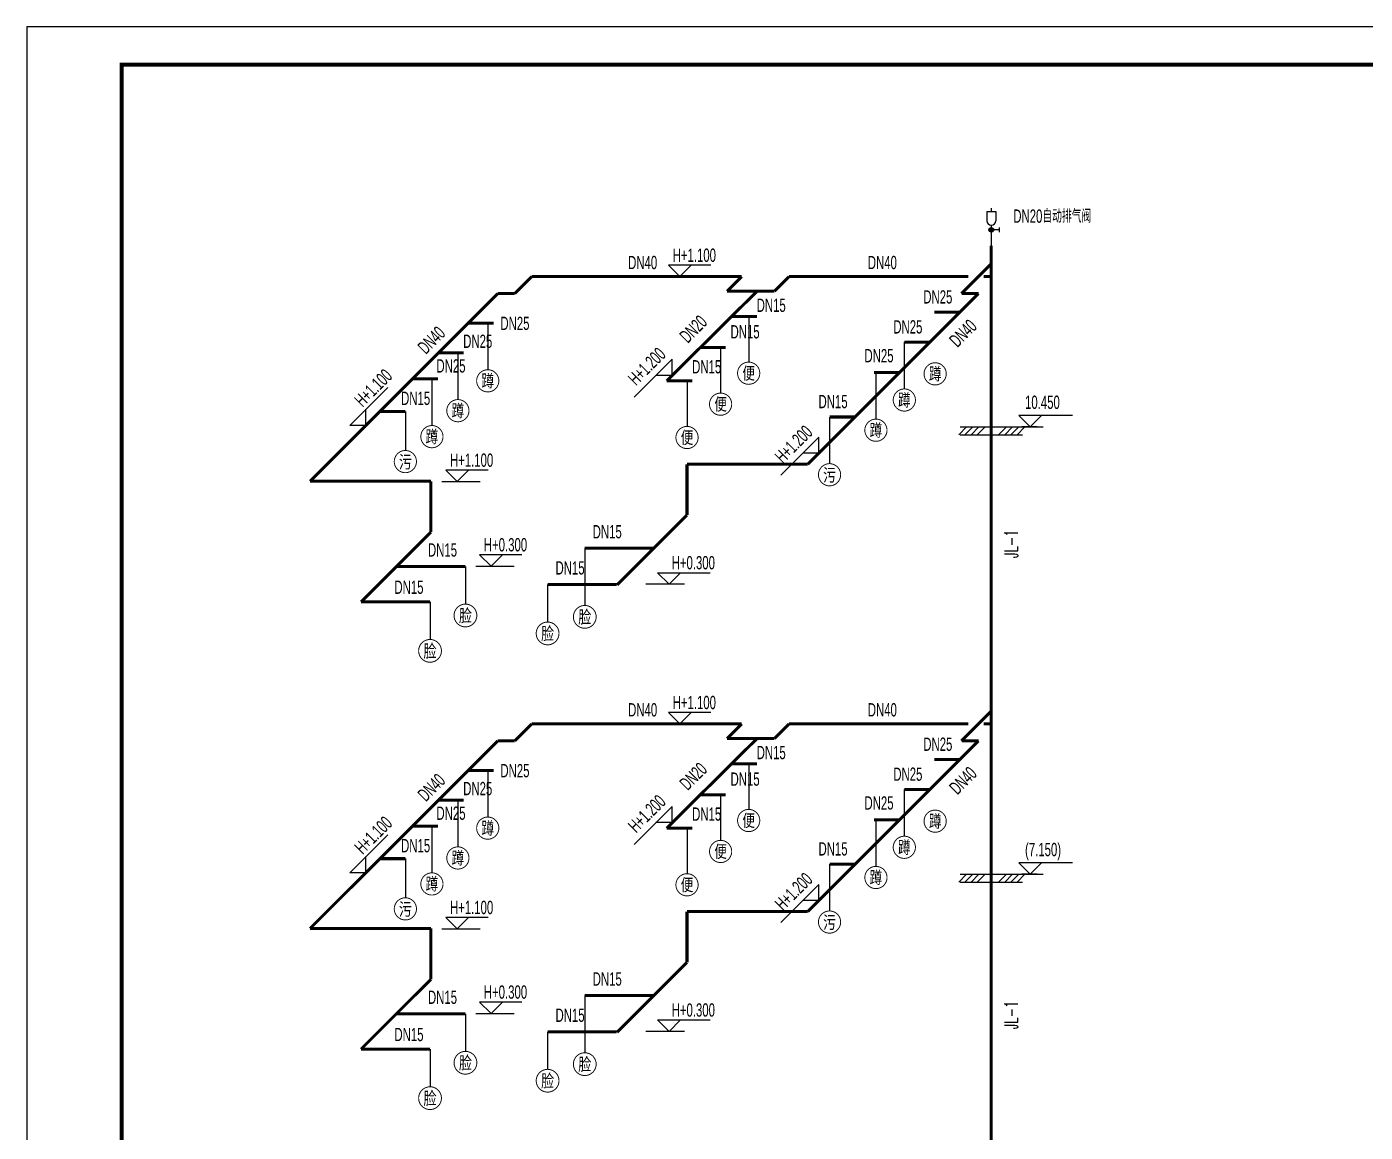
# Model space of a CAD drawing. Extents: x 6128144 to 12201635, y -1670122 to -706096.
# Drawn here: x 6236961 to 6254584, y -738203 to -723640 of the extents above; entities that cross this region are included whole.
import ezdxf
from ezdxf.enums import TextEntityAlignment as Align

# ---------------------------------------------------------------- set-up
doc = ezdxf.new("R2010")
doc.units = 0
doc.header["$LTSCALE"] = 1000
doc.header["$MEASUREMENT"] = 0
doc.layers.get('0').update_dxf_attribs({"linetype": 'CONTINUOUS'})
for name, color, linetype in [('DIM_ELEV', 3, 'CONTINUOUS'), ('GS', 3, 'CONTINUOUS'), ('PIPE-给水', 3, 'CONTINUOUS'), ('PUB_TITLE', 4, 'CONTINUOUS'), ('TEXT_污水', 7, 'CONTINUOUS'), ('TWT_DIM', 3, 'CONTINUOUS'), ('TWT_ELEV', 3, 'CONTINUOUS'), ('TWT_IDEN', 3, 'CONTINUOUS'), ('TWT_LEAD', 3, 'CONTINUOUS')]:
    doc.layers.add(name, color=color, linetype=linetype)
doc.layers.add('综合楼冷水', color=151, linetype='CONTINUOUS', lineweight=80)
doc.styles.add('_TWT_PIPEDN', font='yb.shx', dxfattribs={"width": 0.8, "height": 3, "bigfont": 'HZTXT.shx'})
doc.styles.add('_TWT_SANITARY', font='', dxfattribs={"width": 0.8, "height": 3.5})
doc.styles.add('TG_LINETYPE', font='SIMPLEX', dxfattribs={"width": 0.8, "height": 3, "bigfont": 'HZTXT'})
doc.styles.add('X02W-L0100$0$_TWT_SERIAL', font='SIMPLEX', dxfattribs={"width": 0.8, "height": 3.5, "bigfont": 'HZTXT'})
doc.styles.get('_TWT_SANITARY').set_extended_font_data('SimSun')
doc.linetypes.add('TG_J', pattern='A,2,-0.3,["J",TG_LINETYPE,S=0.1,R=0,X=-0.23,Y=-0.15],0', length=2.3)
doc.linetypes.add('TG_W', pattern='A,2,-0.3,["W",TG_LINETYPE,S=0.1,R=0,X=-0.28,Y=-0.15],0', length=2.3)

# ---------------------------------------------------------------- blocks, each defined once
blk = doc.blocks.new('*X2335')
at = {"color": 0}
for p, q in [((1016747, -364861), (1016792, -364816)), ((1016747, -364870), (1016751, -364865)), ((1016748, -364879), (1016761, -364865)), ((1016750, -364848), (1016779, -364819)), ((1016751, -364865), (1016801, -364816)), ((1016751, -364886), (1016771, -364865)), ((1016754, -364892), (1016781, -364865)), ((1016758, -364898), (1016790, -364865)), ((1016761, -364865), (1016809, -364817)), ((1016763, -364903), (1016800, -364865)), ((1016768, -364907), (1016810, -364865)), ((1016771, -364865), (1016817, -364820)), ((1016775, -364910), (1016820, -364865)), ((1016781, -364865), (1016823, -364823)), ((1016782, -364913), (1016829, -364865)), ((1016789, -364915), (1016839, -364865)), ((1016790, -364865), (1016829, -364827)), ((1016799, -364915), (1016846, -364868)), ((1016800, -364865), (1016834, -364832)), ((1016810, -364865), (1016838, -364837)), ((1016810, -364913), (1016844, -364880)), ((1016820, -364865), (1016841, -364844)), ((1016829, -364865), (1016844, -364851)), ((1016839, -364865), (1016846, -364859))]:
    blk.add_line(p, q, dxfattribs=at)

msp = doc.modelspace()

# ---------------------------------------------------------------- linework, layer by layer
at = {"lineweight": 25}
for p, q in [((6249334.4, -728911.3), (6249231.3, -729014.4)), ((6249249.2, -728911.3), (6250345.6, -728911.3)), ((6249249.2, -729014.4), (6250072.1, -729014.4)), ((6249312.3, -728911.3), (6250195.9, -728911.3)), ((6249415.6, -728911.3), (6249312.5, -729014.4)), ((6249496.9, -728911.3), (6249393.8, -729014.4)), ((6249578.1, -728911.3), (6249475, -729014.4)), ((6249858.6, -728911.3), (6249755.5, -729014.4)), ((6249939.9, -728911.3), (6249836.7, -729014.4)), ((6250021.1, -728911.3), (6249918, -729014.4)), ((6250102.4, -728911.3), (6249999.2, -729014.4)), ((6249334.4, -734803.7), (6249231.3, -734906.8)), ((6249249.2, -734803.7), (6250345.6, -734803.7)), ((6249312.3, -734803.7), (6250195.9, -734803.7)), ((6249415.6, -734803.7), (6249312.5, -734906.8)), ((6249496.9, -734803.7), (6249393.8, -734906.8)), ((6249578.1, -734803.7), (6249475, -734906.8)), ((6249858.6, -734803.7), (6249755.5, -734906.8)), ((6249939.9, -734803.7), (6249836.7, -734906.8)), ((6250021.1, -734803.7), (6249918, -734906.8)), ((6250102.4, -734803.7), (6249999.2, -734906.8)), ((6249249.2, -734906.8), (6250072.1, -734906.8))]:
    msp.add_line(p, q, dxfattribs=at)
at = {"color": 3}
for p, q in [((6250266.5, -728911.3), (6250060.9, -728911.3)), ((6250266.5, -734803.7), (6250060.9, -734803.7))]:
    msp.add_line(p, q, dxfattribs=at)
at = {"layer": 'DIM_ELEV'}
for p, q in [((6245560.2, -726930.7), (6245410.2, -726780.7)), ((6245968, -726780.7), (6245410.2, -726780.7)), ((6245560.2, -726930.7), (6245710.2, -726780.7)), ((6242627.9, -729630.7), (6242477.9, -729480.7)), ((6243035.7, -729480.7), (6242477.9, -729480.7)), ((6242627.9, -729630.7), (6242777.9, -729480.7)), ((6243073.9, -730745), (6242923.9, -730595)), ((6243481.6, -730595), (6242923.9, -730595)), ((6243073.9, -730745), (6243223.9, -730595)), ((6245417.2, -730981.4), (6245267.2, -730831.4)), ((6245267.2, -730831.4), (6245957, -730831.4)), ((6245417.2, -730981.4), (6245567.2, -730831.4)), ((6245560.2, -732823.2), (6245410.2, -732673.2)), ((6245968, -732673.2), (6245410.2, -732673.2)), ((6245560.2, -732823.2), (6245710.2, -732673.2)), ((6242627.9, -735523.1), (6242477.9, -735373.1)), ((6243035.7, -735373.1), (6242477.9, -735373.1)), ((6242627.9, -735523.1), (6242777.9, -735373.1)), ((6243073.9, -736637.4), (6242923.9, -736487.4)), ((6243481.6, -736487.4), (6242923.9, -736487.4)), ((6243073.9, -736637.4), (6243223.9, -736487.4)), ((6245417.2, -736873.9), (6245267.2, -736723.9)), ((6245267.2, -736723.9), (6245957, -736723.9)), ((6245417.2, -736873.9), (6245567.2, -736723.9))]:
    msp.add_line(p, q, dxfattribs=at)
at = {"layer": 'GS'}
for p, q in [((6249660.1, -726027.6), (6249660.1, -726074.2)), ((6249660.1, -726027.6), (6249660.1, -726074.2)), ((6249600.1, -726074.2), (6249720.1, -726074.2)), ((6249600.1, -726074.2), (6249600.1, -726194.2)), ((6249600.1, -726074.2), (6249720.1, -726074.2)), ((6249600.1, -726074.2), (6249600.1, -726194.2)), ((6249720.1, -726074.2), (6249720.1, -726194.2)), ((6249720.1, -726074.2), (6249720.1, -726194.2)), ((6249660.1, -726254.2), (6249660.1, -726523)), ((6249660.1, -726254.2), (6249660.1, -726523)), ((6249766.1, -726315.1), (6249660.1, -726315.1)), ((6249766.1, -726315.1), (6249660.1, -726315.1)), ((6249766.1, -726285.1), (6249766.1, -726345.1)), ((6249766.1, -726285.1), (6249766.1, -726345.1))]:
    msp.add_line(p, q, dxfattribs=at)
for centre, major_axis, start_param, end_param in [((6249660.1, -726194.2), (0, 60), 1.5715722, 4.7131648), ((6249660.1, -726194.2), (0, 60), 1.5715722, 4.7131648), ((6249660.1, -726315.1), (0.1, 30), -1.5674151, 4.7157702), ((6249660.1, -726315.1), (0.1, 30), -1.5674151, 4.7157702)]:
    msp.add_ellipse(centre, major_axis=major_axis, ratio=1, start_param=start_param, end_param=end_param, dxfattribs=at)
at = {"layer": 'PIPE-给水', "linetype": 'TG_J', "ltscale": 0.4, "const_width": 40}
for points in [[(6249660.1, -748256.9), (6249660.1, -726523)], [(6249268.7, -727154.6), (6249660.1, -726763.2)], [(6243385.9, -727154.6), (6243609.8, -726930.7)], [(6243609.8, -726930.7), (6246374.5, -726930.7)], [(6246181.6, -727123.6), (6246374.5, -726930.7)], [(6246805.9, -727123.6), (6246998.7, -726930.7)], [(6246998.7, -726930.7), (6249360.3, -726930.7)], [(6249560.7, -726930.7), (6249660.1, -726930.7)], [(6245387.1, -728304.1), (6246576.4, -727123.6)], [(6246181.6, -727123.6), (6246805.9, -727123.6)], [(6240690.7, -729626), (6243162, -727154.6)], [(6243162, -727154.6), (6243385.9, -727154.6)], [(6247244.7, -729402.6), (6249492.6, -727154.6)], [(6249268.7, -727154.6), (6249492.6, -727154.6)], [(6246240.4, -727457), (6246576.1, -727457)], [(6248910.2, -727401.4), (6249245.8, -727401.4)], [(6242773.3, -727543.4), (6243108.9, -727543.4)], [(6248515.5, -727796.1), (6248851.1, -727796.1)], [(6242380, -727936.6), (6242715.7, -727936.6)], [(6245829.6, -727864.9), (6246165.2, -727864.9)], [(6242038.1, -728278.6), (6242373.7, -728278.6)], [(6245387.1, -728304.1), (6245722.7, -728304.1)], [(6248117.8, -728193.9), (6248453.4, -728193.9)], [(6241610.4, -728706.3), (6241946, -728706.3)], [(6247530.9, -728780.7), (6247866.5, -728780.7)], [(6245653.9, -730072.8), (6245653.9, -729402.6)], [(6245653.9, -729402.6), (6247244.7, -729402.6)], [(6240690.7, -729626), (6242281.5, -729626)], [(6242281.5, -730296.2), (6242281.5, -729626)], [(6244734.2, -730992.5), (6245653.9, -730072.8)], [(6241361.8, -731215.9), (6242281.5, -730296.2)], [(6245217.2, -730509.5), (6244308.2, -730509.5)], [(6241827.8, -730749.8), (6242736.9, -730749.8)], [(6244728, -730986.2), (6243819, -730986.2)], [(6241361.8, -731215.9), (6242270.8, -731215.9)], [(6249268.7, -733047.1), (6249660.1, -732655.6)], [(6243385.9, -733047.1), (6243609.8, -732823.2)], [(6243609.8, -732823.2), (6246374.5, -732823.2)], [(6246181.6, -733016), (6246374.5, -732823.2)], [(6246805.9, -733016), (6246998.7, -732823.2)], [(6246998.7, -732823.2), (6249360.3, -732823.2)], [(6249560.7, -732823.2), (6249660.1, -732823.2)], [(6240690.7, -735518.4), (6243162, -733047.1)], [(6243162, -733047.1), (6243385.9, -733047.1)], [(6245387.1, -734196.5), (6246576.4, -733016)], [(6246181.6, -733016), (6246805.9, -733016)], [(6247244.7, -735295), (6249492.6, -733047.1)], [(6249268.7, -733047.1), (6249492.6, -733047.1)], [(6248910.2, -733293.9), (6249245.8, -733293.9)], [(6242773.3, -733435.8), (6243108.9, -733435.8)], [(6246240.4, -733349.5), (6246576.1, -733349.5)], [(6245829.6, -733757.3), (6246165.2, -733757.3)], [(6248515.5, -733688.5), (6248851.1, -733688.5)], [(6242380, -733829), (6242715.7, -733829)], [(6242038.1, -734171), (6242373.7, -734171)], [(6248117.8, -734086.3), (6248453.4, -734086.3)], [(6245387.1, -734196.5), (6245722.7, -734196.5)], [(6241610.4, -734598.7), (6241946, -734598.7)], [(6247530.9, -734673.1), (6247866.5, -734673.1)], [(6245653.9, -735965.2), (6245653.9, -735295)], [(6245653.9, -735295), (6247244.7, -735295)], [(6240690.7, -735518.4), (6242281.5, -735518.4)], [(6242281.5, -736188.6), (6242281.5, -735518.4)], [(6244734.2, -736884.9), (6245653.9, -735965.2)], [(6241361.8, -737108.3), (6242281.5, -736188.6)], [(6245217.2, -736401.9), (6244308.2, -736401.9)], [(6241827.8, -736642.2), (6242736.9, -736642.2)], [(6244728, -736878.7), (6243819, -736878.7)], [(6241361.8, -737108.3), (6242270.8, -737108.3)]]:
    msp.add_lwpolyline(points, dxfattribs=at)
at = {"layer": 'PUB_TITLE', "color": 4}
msp.add_lwpolyline([(6236961.2, -753339.6), (6279011.2, -753339.6), (6279011.2, -723639.6), (6236961.2, -723639.6)], close=True, dxfattribs=at)
at = {"layer": 'PUB_TITLE', "color": 4, "const_width": 50}
msp.add_lwpolyline([(6238211.2, -752839.6), (6278511.2, -752839.6), (6278511.2, -724139.6), (6238211.2, -724139.6)], close=True, dxfattribs=at)
at = {"layer": 'TWT_DIM'}
for p, q in [((6246466.1, -727443), (6246466.1, -728057.5)), ((6243030.8, -727543.4), (6243030.8, -728157.9)), ((6248515.5, -727796.1), (6248515.5, -728410.6)), ((6242637.5, -727936.6), (6242637.5, -728551.1)), ((6246096.5, -727850.8), (6246096.5, -728465.3)), ((6242295.5, -728278.6), (6242295.5, -728893.1)), ((6245654.4, -728290), (6245654.4, -728904.5)), ((6248141.6, -728193.9), (6248141.6, -728808.4)), ((6241946, -728706.3), (6241946, -729221.6)), ((6247530.9, -728780.7), (6247530.9, -729395.2)), ((6244308.2, -730509.5), (6244308.2, -731263.4)), ((6242736.9, -730749.8), (6242736.9, -731245.3)), ((6243819, -730986.2), (6243819, -731481.7)), ((6242270.8, -731215.9), (6242270.8, -731711.3)), ((6243030.8, -733435.8), (6243030.8, -734050.3)), ((6246466.1, -733335.4), (6246466.1, -733949.9)), ((6246096.5, -733743.2), (6246096.5, -734357.7)), ((6248515.5, -733688.5), (6248515.5, -734303)), ((6242637.5, -733829), (6242637.5, -734443.5)), ((6248141.6, -734086.3), (6248141.6, -734700.8)), ((6242295.5, -734171), (6242295.5, -734785.5)), ((6245654.4, -734182.4), (6245654.4, -734796.9)), ((6241946, -734598.7), (6241946, -735114.1)), ((6247530.9, -734673.1), (6247530.9, -735287.6)), ((6244308.2, -736401.9), (6244308.2, -737155.9)), ((6242736.9, -736642.2), (6242736.9, -737137.7)), ((6243819, -736878.7), (6243819, -737374.1)), ((6242270.8, -737108.3), (6242270.8, -737603.8))]:
    msp.add_line(p, q, dxfattribs=at)
at = {"layer": 'TWT_ELEV'}
for p, q in [((6244956.7, -728519.6), (6245456.8, -728019.5)), ((6245456.8, -728231.6), (6245456.8, -728019.5)), ((6245456.8, -728231.6), (6245244.7, -728231.6)), ((6241213.4, -728891.1), (6241713.5, -728391)), ((6241425.6, -728891.1), (6241425.6, -728679)), ((6250172.2, -728911.3), (6250022.2, -728761.3)), ((6250729.4, -728761.3), (6250022.2, -728761.3)), ((6250172.2, -728911.3), (6250322.2, -728761.3)), ((6241425.6, -728891.1), (6241213.4, -728891.1)), ((6246889.9, -729545.2), (6247390, -729045.1)), ((6247390, -729257.2), (6247390, -729045.1)), ((6247390, -729257.2), (6247177.9, -729257.2)), ((6244956.7, -734412), (6245456.8, -733911.9)), ((6245456.8, -734124), (6245456.8, -733911.9)), ((6245456.8, -734124), (6245244.7, -734124)), ((6241213.4, -734783.5), (6241713.5, -734283.4)), ((6241425.6, -734783.5), (6241425.6, -734571.4)), ((6250172.2, -734803.7), (6250022.2, -734653.7)), ((6250729.4, -734653.7), (6250022.2, -734653.7)), ((6250172.2, -734803.7), (6250322.2, -734653.7)), ((6241425.6, -734783.5), (6241213.4, -734783.5)), ((6246889.9, -735437.6), (6247390, -734937.5)), ((6247390, -735149.7), (6247390, -734937.5)), ((6247390, -735149.7), (6247177.9, -735149.7))]:
    msp.add_line(p, q, dxfattribs=at)
at = {"layer": 'TWT_IDEN'}
for points, const_width in [([(6243176.9, -728304, 1), (6242884.6, -728304, 1)], 12.2), ([(6246612.3, -728203.6, 1), (6246319.9, -728203.6, 1)], 12.2), ([(6249067.4, -728212.2, 1), (6248775.1, -728212.2, 1)], 12.2), ([(6246242.7, -728611.5, 1), (6245950.4, -728611.5, 1)], 12.2), ([(6248661.7, -728556.7, 1), (6248369.4, -728556.7, 1)], 12.2), ([(6242783.7, -728697.3, 1), (6242491.4, -728697.3, 1)], 12.2), ([(6248287.8, -728954.5, 1), (6247995.5, -728954.5, 1)], 12.2), ([(6242441.7, -729039.3, 1), (6242149.4, -729039.3, 1)], 12.2), ([(6245800.6, -729050.6, 1), (6245508.2, -729050.6, 1)], 12.2), ([(6242092.1, -729367.8, 1), (6241799.8, -729367.8, 1)], 12.2), ([(6247677.1, -729541.3, 1), (6247384.8, -729541.3, 1)], 12.2), ([(6242886.9, -731395.3, 1), (6242586.9, -731395.3, 1)], 12.5), ([(6244158.2, -731413.4, -1), (6244458.2, -731413.4, -1)], 12.5), ([(6243668.9, -731631.7, -1), (6243968.9, -731631.7, -1)], 12.5), ([(6242420.8, -731861.3, 1), (6242120.8, -731861.3, 1)], 12.5), ([(6246612.3, -734096, 1), (6246319.9, -734096, 1)], 12.2), ([(6249067.4, -734104.7, 1), (6248775.1, -734104.7, 1)], 12.2), ([(6243176.9, -734196.5, 1), (6242884.6, -734196.5, 1)], 12.2), ([(6248661.7, -734449.2, 1), (6248369.4, -734449.2, 1)], 12.2), ([(6242783.7, -734589.7, 1), (6242491.4, -734589.7, 1)], 12.2), ([(6246242.7, -734503.9, 1), (6245950.4, -734503.9, 1)], 12.2), ([(6242441.7, -734931.7, 1), (6242149.4, -734931.7, 1)], 12.2), ([(6245800.6, -734943.1, 1), (6245508.2, -734943.1, 1)], 12.2), ([(6248287.8, -734846.9, 1), (6247995.5, -734846.9, 1)], 12.2), ([(6242092.1, -735260.2, 1), (6241799.8, -735260.2, 1)], 12.2), ([(6247677.1, -735433.8, 1), (6247384.8, -735433.8, 1)], 12.2), ([(6242886.9, -737287.7, 1), (6242586.9, -737287.7, 1)], 12.5), ([(6244158.2, -737305.9, -1), (6244458.2, -737305.9, -1)], 12.5), ([(6243668.9, -737524.1, -1), (6243968.9, -737524.1, -1)], 12.5), ([(6242420.8, -737753.8, 1), (6242120.8, -737753.8, 1)], 12.5)]:
    msp.add_lwpolyline(points, format="xyb", close=True, dxfattribs=dict(at, const_width=const_width))
at = {"layer": '综合楼冷水', "color": 7, "lineweight": -3}
for p, q in [((6245358.3, -726930.7), (6245865, -726930.7)), ((6242426, -729630.7), (6242932.7, -729630.7)), ((6242871.9, -730745), (6243378.6, -730745)), ((6245619.2, -730981.4), (6245112.5, -730981.4)), ((6245358.3, -732823.2), (6245865, -732823.2)), ((6242426, -735523.1), (6242932.7, -735523.1)), ((6242871.9, -736637.4), (6243378.6, -736637.4)), ((6245619.2, -736873.9), (6245112.5, -736873.9))]:
    msp.add_line(p, q, dxfattribs=at)

# ---------------------------------------------------------------- block references
at = {"layer": 'GS', "xscale": 0.599999999627471, "yscale": 0.6000000014901161, "zscale": 0.5999999999999943}
msp.add_blockref('*X2335', (5639582.3, -507395.8), dxfattribs=at)
msp.add_blockref('*X2335', (5639582.3, -507395.8), dxfattribs=at)

# ---------------------------------------------------------------- texts
at = {"layer": 'TEXT_污水', "linetype": 'TG_W', "style": '_TWT_PIPEDN', "width": 0.64}
for s, p in [('DN20自动排气阀', (6249950, -726221.2)), ('H+1.100', (6245465.2, -726736.6, 0)), ('DN40', (6244878.8, -726832.9)), ('DN40', (6248034.7, -726832.9)), ('DN25', (6248765.2, -727286)), ('DN15', (6246571.2, -727396)), ('DN25', (6243197, -727634.5)), ('DN15', (6246227.6, -727745.7)), ('DN25', (6248370.5, -727680.6)), ('DN25', (6242707.2, -727870.6)), ('DN25', (6247990.9, -728060.2)), ('DN25', (6242355.2, -728195)), ('DN15', (6245721.9, -728206.2)), ('DN15', (6241889.3, -728622.5)), ('DN15', (6247385.9, -728665.2)), ('10.450', (6250104.9, -728673.8)), ('H+1.100', (6242532.9, -729436.6, 0)), ('DN15', (6244412.3, -730379.4)), ('DN15', (6242243.4, -730619.7)), ('H+0.300', (6242978.9, -730550.9, 0)), ('H+0.300', (6245451.8, -730787.3, 0)), ('DN15', (6243923.1, -730856.1)), ('DN15', (6241801.6, -731110.1)), ('DN40', (6244878.8, -732725.3)), ('H+1.100', (6245465.2, -732629.1, 0)), ('DN40', (6248034.7, -732725.3)), ('DN25', (6248765.2, -733178.4)), ('DN15', (6246571.2, -733288.4)), ('DN25', (6243197, -733526.9)), ('DN25', (6248370.5, -733573)), ('DN25', (6242707.2, -733763)), ('DN15', (6246227.6, -733638.1)), ('DN25', (6247990.9, -733952.7)), ('DN25', (6242355.2, -734087.4)), ('DN15', (6245721.9, -734098.7)), ('DN15', (6241889.3, -734514.9)), ('DN15', (6247385.9, -734557.6)), ('(7.150)', (6250104.9, -734566.2)), ('H+1.100', (6242532.9, -735329, 0)), ('DN15', (6244412.3, -736271.8)), ('H+0.300', (6242978.9, -736443.3, 0)), ('DN15', (6242243.4, -736512.1)), ('DN15', (6243923.1, -736748.6)), ('H+0.300', (6245451.8, -736679.8, 0)), ('DN15', (6241801.6, -737002.6))]:
    msp.add_text(s, height=175, dxfattribs=at).set_placement(p)
for s, p in [('DN20', (6245663.4, -727818.6)), ('DN40', (6242215.5, -727965.6)), ('DN40', (6249214.8, -727874.2)), ('H+1.200', (6244985.3, -728377)), ('H+1.100', (6241384.3, -728660.1)), ('H+1.200', (6246918.5, -729402.6)), ('DN20', (6245663.4, -733711.1)), ('DN40', (6249214.8, -733766.6)), ('DN40', (6242215.5, -733858)), ('H+1.200', (6244985.3, -734269.4)), ('H+1.100', (6241384.3, -734552.5)), ('H+1.200', (6246918.5, -735295))]:
    msp.add_text(s, height=175, rotation=45, dxfattribs=at).set_placement(p)
at = {"layer": 'TWT_IDEN', "color": 7, "style": '_TWT_SANITARY', "width": 0.703125}
for s, height, p, p2 in [('便', 165.4, (6246383.4, -728286.3), (6246548.8, -728286.3)), ('蹲', 165.4, (6248838.6, -728294.9), (6249003.9, -728294.9)), ('蹲', 165.4, (6242948.1, -728386.7), (6243113.4, -728386.7)), ('便', 165.4, (6246013.9, -728694.1), (6246179.2, -728694.1)), ('蹲', 165.4, (6248432.8, -728639.4), (6248598.2, -728639.4)), ('蹲', 165.4, (6242554.8, -728779.9), (6242720.2, -728779.9)), ('蹲', 165.4, (6248059, -729037.2), (6248224.3, -729037.2)), ('蹲', 165.4, (6242212.8, -729121.9), (6242378.2, -729121.9)), ('便', 165.4, (6245571.7, -729133.3), (6245737.1, -729133.3)), ('污', 169.7, (6241861.1, -729456.5), (6242030.8, -729456.5)), ('污', 169.7, (6247446.1, -729630), (6247615.8, -729630)), ('脸', 169.7, (6242652, -731480.1), (6242821.7, -731480.1)), ('脸', 169.7, (6244223.3, -731498.3), (6244393, -731498.3)), ('脸', 169.7, (6243734.1, -731716.6), (6243903.8, -731716.6)), ('脸', 169.7, (6242185.9, -731946.2), (6242355.6, -731946.2)), ('蹲', 165.4, (6242948.1, -734279.1), (6243113.4, -734279.1)), ('便', 165.4, (6246383.4, -734178.7), (6246548.8, -734178.7)), ('蹲', 165.4, (6248838.6, -734187.3), (6249003.9, -734187.3)), ('蹲', 165.4, (6242554.8, -734672.4), (6242720.2, -734672.4)), ('便', 165.4, (6246013.9, -734586.6), (6246179.2, -734586.6)), ('蹲', 165.4, (6248432.8, -734531.9), (6248598.2, -734531.9)), ('蹲', 165.4, (6242212.8, -735014.4), (6242378.2, -735014.4)), ('便', 165.4, (6245571.7, -735025.8), (6245737.1, -735025.8)), ('蹲', 165.4, (6248059, -734929.6), (6248224.3, -734929.6)), ('污', 169.7, (6241861.1, -735348.9), (6242030.8, -735348.9)), ('污', 169.7, (6247446.1, -735522.5), (6247615.8, -735522.5)), ('脸', 169.7, (6242652, -737372.5), (6242821.7, -737372.5)), ('脸', 169.7, (6244223.3, -737390.7), (6244393, -737390.7)), ('脸', 169.7, (6243734.1, -737609), (6243903.8, -737609)), ('脸', 169.7, (6242185.9, -737838.6), (6242355.6, -737838.6))]:
    msp.add_text(s, height=height, dxfattribs=at).set_placement(p, p2, align=Align.FIT)
at = {"layer": 'TWT_LEAD', "color": 7, "style": 'X02W-L0100$0$_TWT_SERIAL', "width": 0.64}
for p in [(6250010.8, -730640.6), (6250010.8, -736847.8)]:
    msp.add_text('JL-1', height=175, rotation=90, dxfattribs=at).set_placement(p)

doc.saveas('drawing.dxf')
